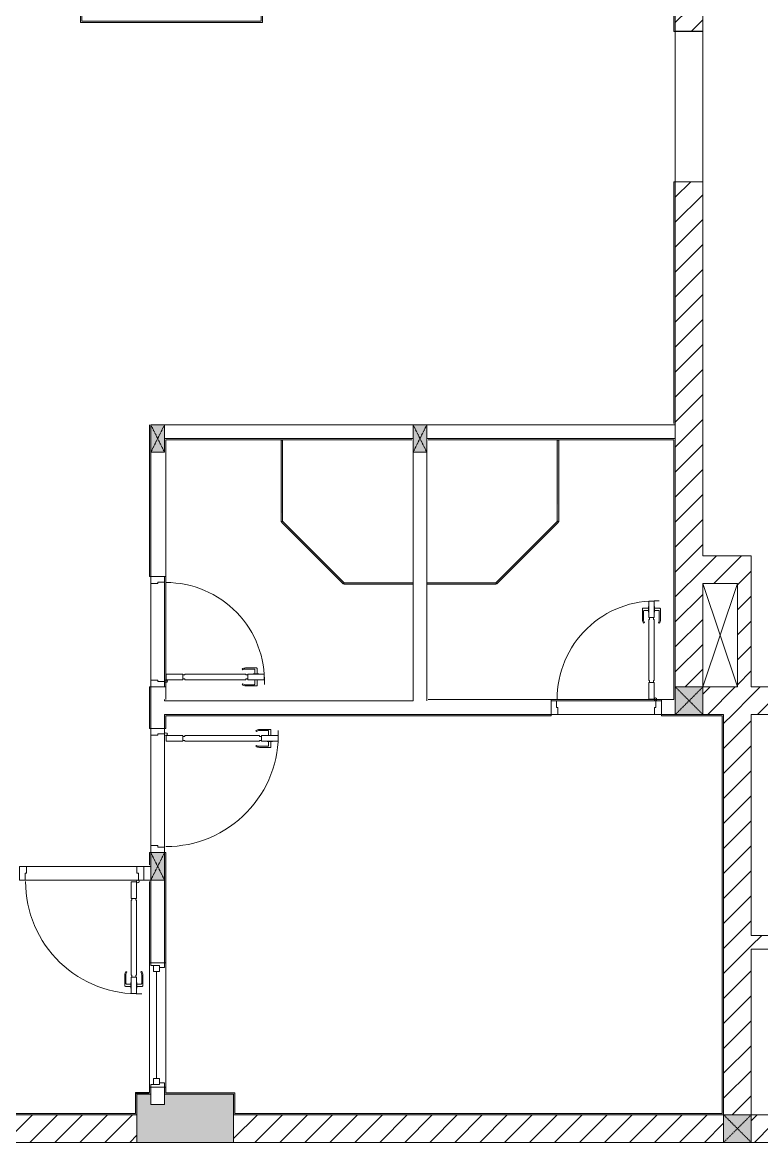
# Model space of a CAD drawing. Header units: millimetres. Extents: x 50254 to 245170, y 481 to 78637.
# Drawn here: x 154938 to 160293, y 17235 to 25352 of the extents above; entities that cross this region are included whole.
import ezdxf

# ---------------------------------------------------------------- set-up
doc = ezdxf.new("R2010")
doc.units = ezdxf.units.MM
doc.linetypes.add('IMPORT-Dash _2_', pattern=[6, 3, -3])
for name, color, linetype, lineweight in [('0-2-1', 53, 'Continuous', 9), ('A-DETL-GENF-7', 53, 'Continuous', 9), ('A-DOOR-5', 53, 'Continuous', 9), ('A-FLOR-1-1', 53, 'Continuous', 9), ('A-FLOR-4', 53, 'Continuous', 9), ('A-GLAZ-5', 53, 'Continuous', 9), ('A-GLAZ-CURT-3', 130, 'Continuous', 9), ('A-GLAZ-CURT-4', 53, 'Continuous', 9), ('A-WALL-1-1', 53, 'Continuous', 9), ('A-WALL-7', 53, 'Continuous', 9), ('A-WALL-PATT-3', 53, 'Continuous', 9), ('A-WALL-PATT-4', 130, 'Continuous', 9), ('A_1404_dwg-1', 53, 'Continuous', 9), ('I-WALL-1-1', 53, 'Continuous', 9), ('I-WALL-2', 53, 'Continuous', 9), ('S-COLS-1', 130, 'Continuous', 9), ('S-COLS-10', 130, 'IMPORT-Dash _2_', 9), ('S-COLS-2-1', 53, 'Continuous', 9), ('S-COLS-4-1', 53, 'Continuous', 9), ('S-COLS-9', 53, 'Continuous', 9), ('S-COLS-HDLN-2', 53, 'IMPORT-Dash _2_', 9)]:
    doc.layers.add(name, color=color, linetype=linetype, lineweight=lineweight)
pattern_1 = [(45, (0, 0), (-90.50967, 90.50967), [])]

# ---------------------------------------------------------------- blocks, each defined once
blk = doc.blocks.new('A_1404_dwg_NCV_TKTC_KET CAU_rvt-1-TKTC_MB HOÀN THIỆN SÀN TẦNG 3-4-4819833-KeyPlan-CH1')
at = {"layer": 'S-COLS-1'}
blk.add_hatch(color=256, dxfattribs=at).paths.add_polyline_path([(38652.6, 17236.9), (38652.6, 17586.9), (38152.6, 17586.9), (38152.6, 17511.9), (38052.6, 17511.9), (38052.6, 17586.9), (37952.6, 17586.9), (37952.6, 17236.9), (38152.6, 17236.9)])
at = {"layer": 'A-FLOR-1-1'}
for p, q in [((42052.6, 24197.4), (42052.6, 25287.4)), ((42052.7, 20536.9), (42052.7, 21286.9)), ((36152.5, 17235.3), (38152.6, 17235.3))]:
    blk.add_line(p, q, dxfattribs=at)
at = {"layer": 'S-COLS-2-1'}
blk.add_line((38052.6, 17586.9), (37952.6, 17586.9), dxfattribs=at)
at = {"layer": 'S-COLS-2-1', "flags": 128}
blk.add_lwpolyline([(37952.6, 17436.9), (37952.6, 17236.9), (38652.6, 17236.9), (38652.6, 17436.9)], dxfattribs=at)
blk = doc.blocks.new('A_1404_dwg_DOOR_CW_01 CANH MO-PANEL KINH - DIW_01-900x2200-CỬA GỖ VÂN LAMINATE-V95-TKTC_MB HOÀN THIỆN SÀN TẦNG 3-4-4819903-KeyPlan-CH1')
at = {"layer": 'A-DETL-GENF-7'}
for p, q in [((38813.8, 28420.8), (38818.3, 28414.2)), ((38839.6, 28428.9), (38919.1, 28428.9)), ((38902.1, 28420.9), (38839.6, 28420.9)), ((38906.1, 28385.9), (38906.1, 28416.9)), ((38923.1, 28385.9), (38923.1, 28424.9)), ((38906.1, 28341.9), (38906.1, 28310.9)), ((38923.1, 28341.9), (38923.1, 28302.9)), ((38813.8, 28307.1), (38818.3, 28313.6)), ((38902.1, 28306.9), (38839.6, 28306.9)), ((38839.6, 28298.9), (38919.1, 28298.9))]:
    blk.add_line(p, q, dxfattribs=at)
at = {"layer": 'A-DETL-GENF-7', "flags": 128}
for points in [[(38284.6, 28343.9), (38284.6, 28383.9), (38164.6, 28383.9), (38164.6, 28343.9)], [(38298.6, 28349.9), (38298.6, 28343.9), (38840.6, 28343.9), (38840.6, 28349.9), (38854.6, 28349.9), (38854.6, 28377.9), (38840.6, 28377.9), (38840.6, 28383.9), (38298.6, 28383.9), (38298.6, 28377.9), (38284.6, 28377.9), (38284.6, 28349.9)], [(38974.6, 28383.9), (38974.6, 28343.9), (38854.6, 28343.9), (38854.6, 28383.9)], [(38894.8, 28385.9), (38894.8, 28383.9), (38934.3, 28383.9), (38934.3, 28385.9)], [(38894.8, 28341.9), (38894.8, 28343.9), (38934.3, 28343.9), (38934.3, 28341.9)]]:
    blk.add_lwpolyline(points, close=True, dxfattribs=at)
at = {"layer": 'A-DETL-GENF-7'}
blk.add_circle((38162.6, 28393.9), 10, dxfattribs=at)
for centre, radius, start, end in [((38162.6, 28393.9), 814, 270, 2), ((38839.6, 28383.9), 45, 90, 125), ((38839.6, 28383.9), 37, 90, 125), ((38902.1, 28416.9), 4, 0, 90), ((38919.1, 28424.9), 4, 0, 90), ((38839.6, 28343.9), 45, 235, 270), ((38839.6, 28343.9), 37, 235, 270), ((38902.1, 28310.9), 4, 270, 0), ((38919.1, 28302.9), 4, 270, 0)]:
    blk.add_arc(centre, radius, start, end, dxfattribs=at)
at = {"layer": 'A-DOOR-5'}
blk.add_line((38152.6, 28393.9), (38152.6, 28368.9), dxfattribs=at)
at = {"layer": 'A-DOOR-5', "flags": 128}
blk.add_lwpolyline([(38052.6, 28436.9), (38052.6, 28386.9), (38102.6, 28386.9), (38102.6, 28396.9), (38152.6, 28396.9), (38152.6, 28436.9)], close=True, dxfattribs=at)
blk.add_lwpolyline([(38152.6, 27536.9), (38152.6, 27576.9), (38102.6, 27576.9), (38102.6, 27586.9), (38052.6, 27586.9), (38052.6, 27536.9)], dxfattribs=at)
blk = doc.blocks.new('A_1404_dwg_DOOR_CW_01 CANH MO-PANEL KINH - DIG_02-800x2200-CỬA NHÔM KÍNH-V60-TKTC_MB HOÀN THIỆN SÀN TẦNG 3-4-4819851-KeyPlan-CH1')
at = {"layer": 'A-DETL-GENF-7'}
for p, q in [((56062.2, 39549.9), (56062.2, 39470.4)), ((56070.2, 39487.4), (56070.2, 39549.9)), ((56070.3, 39575.7), (56076.9, 39571.2)), ((56184.1, 39575.7), (56177.5, 39571.2)), ((56184.2, 39487.4), (56184.2, 39549.9)), ((56192.2, 39549.9), (56192.2, 39470.4)), ((56105.2, 39466.4), (56066.2, 39466.4)), ((56105.2, 39483.4), (56074.2, 39483.4)), ((56149.2, 39483.4), (56180.2, 39483.4)), ((56149.2, 39466.4), (56188.2, 39466.4))]:
    blk.add_line(p, q, dxfattribs=at)
at = {"layer": 'A-DETL-GENF-7', "flags": 128}
for points in [[(56147.2, 40004.9), (56107.2, 40004.9), (56107.2, 40124.9), (56147.2, 40124.9)], [(56141.2, 39990.9), (56147.2, 39990.9), (56147.2, 39548.9), (56141.2, 39548.9), (56141.2, 39534.9), (56113.2, 39534.9), (56113.2, 39548.9), (56107.2, 39548.9), (56107.2, 39990.9), (56113.2, 39990.9), (56113.2, 40004.9), (56141.2, 40004.9)], [(56107.2, 39414.9), (56147.2, 39414.9), (56147.2, 39534.9), (56107.2, 39534.9)], [(56105.2, 39494.7), (56107.2, 39494.7), (56107.2, 39455.2), (56105.2, 39455.2)], [(56149.2, 39494.7), (56147.2, 39494.7), (56147.2, 39455.2), (56149.2, 39455.2)]]:
    blk.add_lwpolyline(points, close=True, dxfattribs=at)
at = {"layer": 'A-DETL-GENF-7'}
blk.add_circle((56097.2, 40126.9), 10, dxfattribs=at)
for centre, radius, start, end in [((56097.2, 40126.9), 714, 268, 0), ((56107.2, 39549.9), 45, 145, 180), ((56107.2, 39549.9), 37, 145, 180), ((56147.2, 39549.9), 37, 0, 35), ((56147.2, 39549.9), 45, 0, 35), ((56066.2, 39470.4), 4, 180, 270), ((56074.2, 39487.4), 4, 180, 270), ((56180.2, 39487.4), 4, 270, 0), ((56188.2, 39470.4), 4, 270, 0)]:
    blk.add_arc(centre, radius, start, end, dxfattribs=at)
at = {"layer": 'A-DOOR-5'}
blk.add_line((56097.2, 40136.9), (56122.2, 40136.9), dxfattribs=at)
at = {"layer": 'A-DOOR-5', "flags": 128}
for points in [[(56104.2, 40236.9), (56104.2, 40186.9), (56094.2, 40186.9), (56094.2, 40136.9), (56054.2, 40136.9), (56054.2, 40236.9)], [(56854.2, 40236.9), (56854.2, 40136.9), (56814.2, 40136.9), (56814.2, 40186.9), (56804.2, 40186.9), (56804.2, 40236.9)]]:
    blk.add_lwpolyline(points, close=True, dxfattribs=at)
blk = doc.blocks.new('A_1404_dwg_M_Fixed - 900 x 1400-901191-TKTC_MB HOÀN THIỆN SÀN TẦNG 3-4-4819853-KeyPlan-CH1')
at = {"layer": 'A-GLAZ-5'}
blk.add_line((53891.6, 40195.9), (53117.6, 40195.9), dxfattribs=at)
at = {"layer": 'A-GLAZ-5', "flags": 128}
for points in [[(53073.6, 40217.9), (53117.6, 40217.9), (53117.6, 40173.9), (53073.6, 40173.9), (53073.6, 40236.9), (53055.7, 40236.9)], [(53954.6, 40236.9), (53935.6, 40236.9), (53935.6, 40173.9), (53891.6, 40173.9), (53891.6, 40217.9), (53935.6, 40217.9)], [(53086.6, 40173.9), (53086.6, 40136.9), (53054.6, 40136.9)], [(53922.6, 40173.9), (53922.6, 40136.9), (53954.6, 40136.9)]]:
    blk.add_lwpolyline(points, dxfattribs=at)
blk = doc.blocks.new('A_1404_dwg_System Panel - Glazed-901218-TKTC_MB HOÀN THIỆN SÀN TẦNG 3-4-4819900-KeyPlan-CH1')
at = {"layer": 'A-GLAZ-CURT-3'}
blk.add_hatch(color=256, dxfattribs=at).paths.add_polyline_path([(41007.6, 64948.9), (41002.6, 65539.6), (40997.6, 65536.1), (40997.6, 64948.9)])
at = {"layer": 'A-GLAZ-CURT-4'}
blk.add_line((41007.6, 64948.9), (41007.6, 65539.6), dxfattribs=at)
at = {"layer": 'A-GLAZ-CURT-4', "flags": 128}
blk.add_lwpolyline([(40997.6, 65537.5), (40997.6, 64948.9), (41007.6, 64948.9)], dxfattribs=at)
blk = doc.blocks.new('A_1404_dwg_System Panel - Glazed-901219-TKTC_MB HOÀN THIỆN SÀN TẦNG 3-4-V137-KeyPlan-CH1')
at = {"layer": 'A-GLAZ-CURT-3'}
blk.add_hatch(color=256, dxfattribs=at).paths.add_polyline_path([(39446.8, 29483), (39450.3, 29493.6), (39002.6, 29934.3), (38999, 29930.7), (39408.4, 29521.4)])
at = {"layer": 'A-GLAZ-CURT-4'}
blk.add_line((38999, 29930.7), (39446.8, 29483), dxfattribs=at)
at = {"layer": 'A-GLAZ-CURT-4', "flags": 128}
blk.add_lwpolyline([(39452.4, 29491.5), (39006.1, 29937.8), (38999, 29930.7)], dxfattribs=at)
blk = doc.blocks.new('A_1404_dwg_System Panel - Glazed-901217-TKTC_MB HOÀN THIỆN SÀN TẦNG 3-4-V138-KeyPlan-CH1')
at = {"layer": 'A-GLAZ-CURT-3'}
blk.add_hatch(color=256, dxfattribs=at).paths.add_polyline_path([(39453.8, 29481.5), (39952.6, 29481.5), (39952.6, 29491.5), (39450.3, 29486.5), (39450.3, 29481.5)])
at = {"layer": 'A-GLAZ-CURT-4', "flags": 128}
blk.add_lwpolyline([(39450.3, 29481.5), (39952.6, 29481.5), (39952.6, 29491.5), (39450.3, 29491.5)], close=True, dxfattribs=at)
blk = doc.blocks.new('A_1404_dwg_G1_SOF - BO TRU - 100x200-746114-TKTC_MB HOÀN THIỆN SÀN TẦNG 3-4-4819846-KeyPlan-CH1')
at = {"layer": 'S-COLS-1'}
blk.add_hatch(color=256, dxfattribs=at).paths.add_polyline_path([(49952.6, 40036.9), (49952.6, 40236.9), (49852.6, 40236.9), (49852.6, 40036.9)])
at = {"layer": 'S-COLS-9', "flags": 128}
blk.add_lwpolyline([(49852.6, 40036.9), (49852.6, 40236.9), (49952.6, 40236.9), (49952.6, 40036.9)], close=True, dxfattribs=at)
at = {"layer": 'S-COLS-HDLN-2'}
for p, q in [((49952.6, 40036.9), (49852.6, 40236.9)), ((49852.6, 40036.9), (49952.6, 40236.9))]:
    blk.add_line(p, q, dxfattribs=at)
blk = doc.blocks.new('A_1404_dwg_DOOR_CW_01 CANH MO-PANEL KINH - DIG_01-900x2200-CỬA NHÔM KÍNH-901226-TKTC_MB HOÀN THIỆN SÀN TẦNG 3-4-4819905-KeyPlan-CH1')
at = {"layer": 'A-DETL-GENF-7'}
for p, q in [((37864.6, 26649.9), (37864.6, 26570.4)), ((37872.6, 26587.4), (37872.6, 26649.9)), ((37872.7, 26675.7), (37879.3, 26671.2)), ((37986.4, 26675.7), (37979.9, 26671.2)), ((37986.6, 26587.4), (37986.6, 26649.9)), ((37994.6, 26649.9), (37994.6, 26570.4)), ((37907.6, 26566.4), (37868.6, 26566.4)), ((37907.6, 26583.4), (37876.6, 26583.4)), ((37951.6, 26583.4), (37982.6, 26583.4)), ((37951.6, 26566.4), (37990.6, 26566.4))]:
    blk.add_line(p, q, dxfattribs=at)
at = {"layer": 'A-DETL-GENF-7', "flags": 128}
for points in [[(37909.6, 27204.9), (37949.6, 27204.9), (37949.6, 27324.9), (37909.6, 27324.9)], [(37915.6, 27190.9), (37909.6, 27190.9), (37909.6, 26648.9), (37915.6, 26648.9), (37915.6, 26634.9), (37943.6, 26634.9), (37943.6, 26648.9), (37949.6, 26648.9), (37949.6, 27190.9), (37943.6, 27190.9), (37943.6, 27204.9), (37915.6, 27204.9)], [(37949.6, 26514.9), (37909.6, 26514.9), (37909.6, 26634.9), (37949.6, 26634.9)], [(37907.6, 26594.7), (37909.6, 26594.7), (37909.6, 26555.2), (37907.6, 26555.2)], [(37951.6, 26594.7), (37949.6, 26594.7), (37949.6, 26555.2), (37951.6, 26555.2)]]:
    blk.add_lwpolyline(points, close=True, dxfattribs=at)
at = {"layer": 'A-DETL-GENF-7'}
blk.add_circle((37959.6, 27326.9), 10, dxfattribs=at)
for centre, radius, start, end in [((37959.6, 27326.9), 814, 180, 272), ((37909.6, 26649.9), 45, 145, 180), ((37909.6, 26649.9), 37, 145, 180), ((37949.6, 26649.9), 37, 0, 35), ((37949.6, 26649.9), 45, 0, 35), ((37868.6, 26570.4), 4, 180, 270), ((37876.6, 26587.4), 4, 180, 270), ((37982.6, 26587.4), 4, 270, 0), ((37990.6, 26570.4), 4, 270, 0)]:
    blk.add_arc(centre, radius, start, end, dxfattribs=at)
at = {"layer": 'A-DOOR-5'}
blk.add_line((37959.6, 27336.9), (37934.6, 27336.9), dxfattribs=at)
at = {"layer": 'A-DOOR-5', "flags": 128}
for points in [[(37152.6, 27436.9), (37102.6, 27436.9), (37102.6, 27336.9), (37142.6, 27336.9), (37142.6, 27386.9), (37152.6, 27386.9)], [(38002.6, 27436.9), (37952.6, 27436.9), (37952.6, 27386.9), (37962.6, 27386.9), (37962.6, 27336.9), (38002.6, 27336.9)]]:
    blk.add_lwpolyline(points, close=True, dxfattribs=at)
blk = doc.blocks.new('A_1404_dwg_System Panel - Glazed-901212-TKTC_MB HOÀN THIỆN SÀN TẦNG 3-4-V139-KeyPlan-CH1')
at = {"layer": 'A-GLAZ-CURT-3'}
blk.add_hatch(color=256, dxfattribs=at).paths.add_polyline_path([(40551.3, 29481.5), (40554.8, 29486.5), (40551.3, 29491.5), (40052.6, 29491.5), (40052.6, 29481.5)])
at = {"layer": 'A-GLAZ-CURT-4', "flags": 128}
blk.add_lwpolyline([(40552.8, 29491.5), (40052.6, 29491.5), (40052.6, 29481.5), (40554.8, 29481.5)], dxfattribs=at)
blk = doc.blocks.new('A_1404_dwg_System Panel - Glazed-901210-TKTC_MB HOÀN THIỆN SÀN TẦNG 3-4-4819895-KeyPlan-CH1')
at = {"layer": 'A-GLAZ-CURT-3'}
blk.add_hatch(color=256, dxfattribs=at).paths.add_polyline_path([(38999, 64948.9), (39007.6, 64948.9), (39002.6, 65539.6), (38997.6, 65539.6), (38997.6, 64948.9)])
at = {"layer": 'A-GLAZ-CURT-4'}
blk.add_line((39007.6, 64948.9), (39007.6, 65537.5), dxfattribs=at)
at = {"layer": 'A-GLAZ-CURT-4', "flags": 128}
blk.add_lwpolyline([(38997.6, 65539.6), (38997.6, 64948.9), (39007.6, 64948.9)], dxfattribs=at)
blk = doc.blocks.new('A_1404_dwg_System Panel - Glazed-901211-TKTC_MB HOÀN THIỆN SÀN TẦNG 3-4-V140-KeyPlan-CH1')
at = {"layer": 'A-GLAZ-CURT-3'}
blk.add_hatch(color=256, dxfattribs=at).paths.add_polyline_path([(40558.4, 29483), (41002.6, 29934.3), (40997.6, 29936.3), (40554.8, 29486.5)])
at = {"layer": 'A-GLAZ-CURT-4', "flags": 128}
blk.add_lwpolyline([(40999, 29937.8), (40551.3, 29490.1), (40558.4, 29483), (41006.1, 29930.7)], close=True, dxfattribs=at)
blk = doc.blocks.new('A_1404_dwg_NCV_TKTC_TANG 3 - 4_rvt-1-TKTC_MB HOÀN THIỆN SÀN TẦNG 3-4-4819943-KeyPlan-CH1')
at = {"layer": 'A-WALL-PATT-4'}
h = blk.add_hatch(color=256, dxfattribs=at)
h.paths.add_polyline_path([(41842.6, 22436.9), (41852.6, 22436.9), (41852.6, 24196.5), (41842.6, 24196.5)])
h.paths.add_polyline_path([(41842.6, 25286.5), (41852.6, 25287.4), (41852.6, 25436.9), (41842.6, 25436.9), (41842.6, 25287.4)])
h = blk.add_hatch(color=256, dxfattribs=at)
h.paths.add_polyline_path([(38052.6, 19236.9), (38052.6, 19336.9), (38042.6, 19336.9), (38042.6, 19236.9)])
h.paths.add_polyline_path([(38042.6, 20236.9), (38052.6, 20236.9), (38052.6, 20536.5), (38042.6, 20536.5)])
h.paths.add_polyline_path([(38052.6, 21336.5), (38052.6, 22436.9), (38042.6, 22436.9), (38042.6, 21336.5)])
h = blk.add_hatch(color=256, dxfattribs=at)
h.paths.add_polyline_path([(38652.6, 20326.9), (40952.6, 20326.9), (40952.6, 20336.9), (38152.6, 20336.9), (38152.6, 20326.9), (38652.6, 20326.9)])
h.paths.add_polyline_path([(41852.6, 20326.9), (42202.6, 20326.9), (42202.6, 20336.9), (41752.6, 20336.9), (41752.6, 20326.9)])
h = blk.add_hatch(color=256, dxfattribs=at)
h.paths.add_polyline_path([(38152.6, 17596.9), (38162.6, 17596.9), (38162.6, 17636.9), (38152.6, 17636.9)])
h.paths.add_polyline_path([(38162.6, 18536.9), (38162.6, 19336.9), (38152.6, 19336.9), (38152.6, 18536.9)])
h.paths.add_polyline_path([(38152.6, 20236.9), (38162.6, 20236.9), (38162.6, 20326.9), (38152.6, 20326.9)])
for points in [[(42202.6, 17436.9), (42202.6, 20326.9), (42192.6, 20326.9), (42192.6, 17436.9)], [(37952.6, 17587.4), (38042.6, 17587.4), (38042.6, 17597.4), (37942.6, 17597.4), (37942.6, 17587.4), (37952.5, 17587.4)], [(37952.6, 17446.9), (37952.5, 17587.4), (37942.6, 17586.9), (37942.6, 17446.9)], [(38162.6, 17586.9), (38652.6, 17586.9), (38652.6, 17596.9), (38152.6, 17596.9), (38152.6, 17586.9)], [(38662.6, 17446.9), (38662.6, 17596.9), (38652.6, 17596.9), (38652.6, 17446.9)], [(37942.6, 17436.9), (37952.6, 17436.9), (37952.6, 17446.9), (36352.6, 17446.9), (36352.6, 17436.9)], [(42052.6, 17436.9), (42192.6, 17436.9), (42192.6, 17446.9), (38652.6, 17446.9), (38652.6, 17436.9), (41752.6, 17436.9)]]:
    blk.add_hatch(color=256, dxfattribs=at).paths.add_polyline_path(points)
h = blk.add_hatch(color=256, dxfattribs=at)
h.paths.add_polyline_path([(38052.6, 17587.4), (38052.6, 17636.9), (38042.6, 17636.9), (38042.6, 17587.4)])
h.paths.add_polyline_path([(38052.6, 18536.9), (38052.6, 19126.9), (38042.6, 19126.9), (38042.6, 18536.9)])
at = {"layer": 'A-FLOR-4'}
for p, q in [((41852.4, 25286.5), (41852.4, 24196.5)), ((39002.6, 22325), (39002.6, 22326.9)), ((41002.6, 22326.9), (41002.6, 22325)), ((38152.6, 20576.5), (38152.6, 21296.5)), ((41712.6, 20436.9), (40992.6, 20436.9)), ((41702.6, 20336.9), (41002.6, 20336.9)), ((41002.6, 20336.9), (41702.6, 20336.9)), ((38052.6, 19386.9), (38052.6, 20186.9)), ((38152.6, 20196.9), (38152.6, 19376.9)), ((37142.6, 19136.9), (37962.6, 19136.9))]:
    blk.add_line(p, q, dxfattribs=at)
at = {"layer": 'A-FLOR-4', "flags": 128}
for points in [[(41852.6, 25286.5), (41852.6, 24196.5), (42052.4, 24196.5), (42052.4, 25286.5)], [(38052.6, 20586.5), (38052.6, 21286.5)], [(37152.6, 19236.9), (37952.6, 19236.9)]]:
    blk.add_lwpolyline(points, close=True, dxfattribs=at)
at = {"layer": 'A-WALL-1-1'}
for p, q in [((39952.6, 22436.9), (38152.6, 22436.9)), ((38152.6, 22336.9), (39952.6, 22336.9)), ((39952.6, 22236.9), (39952.6, 21291.5)), ((40052.6, 21291.5), (40052.6, 22236.9)), ((38052.6, 21336.5), (38152.6, 21336.5)), ((39952.6, 21291.5), (39952.6, 21281.5)), ((40052.6, 21281.5), (40052.6, 21291.5)), ((40052.6, 20436.9), (40052.6, 21281.5)), ((38152.6, 20536.5), (38052.6, 20536.5)), ((40952.6, 20336.9), (40952.6, 20436.9)), ((41752.6, 20436.9), (41752.6, 20336.9)), ((41852.6, 20336.9), (41852.6, 20436.9)), ((38052.6, 20236.9), (38152.6, 20236.9)), ((38002.6, 19236.9), (38002.6, 19136.9)), ((38052.6, 19236.9), (38042.6, 19236.9)), ((38052.6, 19136.9), (38052.6, 19126.9)), ((38052.6, 18536.9), (38152.6, 18536.9)), ((38152.6, 17636.9), (38052.6, 17636.9))]:
    blk.add_line(p, q, dxfattribs=at)
at = {"layer": 'A-WALL-1-1', "flags": 128}
for points in [[(40052.6, 22336.9), (41852.6, 22336.9), (41852.6, 22436.9), (40052.6, 22436.9)], [(39952.6, 21281.5), (39952.6, 20436.9), (38152.6, 20436.9), (38152.6, 20446.9)], [(38152.6, 20326.9), (38152.6, 20336.9), (40052.6, 20336.9)], [(38052.6, 17587.4), (38052.6, 17511.9), (38152.6, 17511.9), (38152.6, 17596.9)]]:
    blk.add_lwpolyline(points, dxfattribs=at)
at = {"layer": 'A-WALL-7'}
for p, q in [((38052.6, 22236.9), (38052.6, 21336.5)), ((38052.6, 20586.5), (38052.6, 21286.5)), ((38052.6, 20536.5), (38052.6, 20236.9)), ((38152.6, 20236.9), (38152.6, 20326.9)), ((40052.6, 20336.9), (40952.6, 20336.9)), ((41702.6, 20336.9), (41002.6, 20336.9)), ((41752.6, 20336.9), (41852.6, 20336.9)), ((38052.6, 19386.9), (38052.6, 20186.9)), ((38152.6, 20196.9), (38152.6, 19376.9)), ((38042.6, 19236.9), (38002.6, 19236.9)), ((38002.6, 19136.9), (38052.6, 19136.9)), ((38052.6, 19126.9), (38052.6, 18536.9)), ((38152.6, 18536.9), (38152.6, 19136.9)), ((38052.6, 17636.9), (38052.6, 17587.4)), ((38152.6, 17596.9), (38152.6, 17636.9))]:
    blk.add_line(p, q, dxfattribs=at)
at = {"layer": 'I-WALL-1-1'}
for p, q in [((40052.6, 20446.9), (40052.6, 20436.9)), ((42052.6, 20336.9), (41852.6, 20336.9)), ((38042.6, 19236.9), (38052.6, 19236.9))]:
    blk.add_line(p, q, dxfattribs=at)
at = {"layer": 'I-WALL-1-1', "flags": 128}
blk.add_lwpolyline([(38862.7, 25436.9), (38852.7, 25436.9), (38852.7, 25361.9), (37552.7, 25361.9), (37552.7, 25426.9), (37552.7, 25436.9), (35052.6, 25436.9), (35052.6, 25426.9), (35052.6, 25113.5), (35062.6, 25113.5), (35062.6, 25426.9), (37542.7, 25426.9), (37542.7, 25351.9), (37552.7, 25351.9), (38862.7, 25351.9), (38862.7, 25361.9), (38862.7, 25426.9), (41842.6, 25426.9), (41842.6, 25286.5), (41852.6, 25286.5), (41852.6, 25436.9), (41842.6, 25436.9)], close=True, dxfattribs=at)
for points in [[(41842.6, 22436.9), (41852.6, 22436.9), (41852.6, 24196.5), (41842.6, 24196.5), (41842.6, 22446.9)], [(38042.6, 22436.9), (38042.6, 21336.5), (38052.6, 21336.5)], [(39952.6, 22336.9), (38162.6, 22336.9), (38152.6, 22336.9)], [(38152.6, 21336.5), (38162.6, 21336.5), (38162.6, 22326.9), (39942.6, 22326.9)], [(41852.6, 20436.9), (41852.6, 20446.9), (41852.6, 22326.9), (41852.6, 22336.9), (40062.6, 22336.9)], [(40062.6, 22326.9), (41842.6, 22326.9), (41842.6, 20446.9), (41752.6, 20446.9), (41752.6, 20436.9)], [(38052.6, 20536.5), (38042.6, 20536.5), (38042.6, 20236.9), (38052.6, 20236.9)], [(38162.6, 20446.9), (38162.6, 20536.5), (38152.6, 20536.5)], [(40952.6, 20436.9), (40952.6, 20446.9), (40062.6, 20446.9)], [(38152.6, 20236.9), (38162.6, 20236.9), (38162.6, 20326.9), (40952.6, 20326.9), (40952.6, 20336.9)], [(40052.6, 20336.9), (38152.6, 20336.9), (38152.6, 20326.9)], [(41752.6, 20336.9), (41752.6, 20326.9), (42192.6, 20326.9), (42192.6, 17446.9), (38662.6, 17446.9), (38662.6, 17596.9), (38652.6, 17596.9), (38162.6, 17596.9), (38162.6, 17636.9), (38152.6, 17636.9)], [(38152.6, 17596.9), (38152.6, 17586.9), (38652.6, 17586.9), (38652.6, 17446.9), (38652.6, 17436.9), (42192.6, 17436.9), (42202.6, 17436.9), (42202.6, 20326.9), (42202.6, 20336.9), (42052.6, 20336.9)], [(38052.6, 19336.9), (38042.6, 19336.9), (38042.6, 19246.9)], [(38152.6, 18536.9), (38162.6, 18536.9), (38162.6, 19336.9), (38152.6, 19336.9)], [(38042.6, 19126.9), (38042.6, 18536.9), (38052.6, 18536.9)], [(38052.6, 17636.9), (38042.6, 17636.9), (38042.6, 17597.4), (37942.6, 17597.4), (37942.6, 17587.4), (37942.6, 17446.9), (36352.6, 17446.9), (36352.6, 17436.9), (37952.6, 17436.9), (37952.6, 17446.9), (37952.6, 17587.4), (38042.6, 17587.4), (38052.6, 17587.4)]]:
    blk.add_lwpolyline(points, dxfattribs=at)
at = {"layer": 'I-WALL-2'}
for p, q in [((38052.6, 21336.5), (38052.6, 22236.9)), ((38162.6, 21336.5), (38162.6, 20536.5)), ((38052.6, 20236.9), (38052.6, 20536.5)), ((40952.6, 20446.9), (41752.6, 20446.9)), ((38152.6, 20326.9), (38152.6, 20236.9)), ((40952.6, 20336.9), (40052.6, 20336.9)), ((41852.6, 20336.9), (41752.6, 20336.9)), ((38052.6, 18536.9), (38052.6, 19126.9)), ((38152.6, 19136.9), (38152.6, 18536.9)), ((38042.6, 17636.9), (38042.6, 18536.9)), ((38162.6, 18536.9), (38162.6, 17636.9)), ((38052.6, 17587.4), (38052.6, 17636.9)), ((38152.6, 17636.9), (38152.6, 17596.9))]:
    blk.add_line(p, q, dxfattribs=at)
for name, p in [('A_1404_dwg_G1_SOF - BO TRU - 100x200-746114-TKTC_MB HOÀN THIỆN SÀN TẦNG 3-4-4819846-KeyPlan-CH1', (-11800, -17800)), ('A_1404_dwg_G1_SOF - BO TRU - 100x200-746114-TKTC_MB HOÀN THIỆN SÀN TẦNG 3-4-4819846-KeyPlan-CH1', (-9900, -17800)), ('A_1404_dwg_System Panel - Glazed-901219-TKTC_MB HOÀN THIỆN SÀN TẦNG 3-4-V137-KeyPlan-CH1', (0, -8200)), ('A_1404_dwg_System Panel - Glazed-901211-TKTC_MB HOÀN THIỆN SÀN TẦNG 3-4-V140-KeyPlan-CH1', (0, -8200)), ('A_1404_dwg_System Panel - Glazed-901217-TKTC_MB HOÀN THIỆN SÀN TẦNG 3-4-V138-KeyPlan-CH1', (0, -8200)), ('A_1404_dwg_System Panel - Glazed-901212-TKTC_MB HOÀN THIỆN SÀN TẦNG 3-4-V139-KeyPlan-CH1', (0, -8200)), ('A_1404_dwg_DOOR_CW_01 CANH MO-PANEL KINH - DIW_01-900x2200-CỬA GỖ VÂN LAMINATE-V95-TKTC_MB HOÀN THIỆN SÀN TẦNG 3-4-4819903-KeyPlan-CH1', (0, -8200)), ('A_1404_dwg_G1_SOF - BO TRU - 100x200-746114-TKTC_MB HOÀN THIỆN SÀN TẦNG 3-4-4819846-KeyPlan-CH1', (-11800, -20900)), ('A_1404_dwg_DOOR_CW_01 CANH MO-PANEL KINH - DIG_01-900x2200-CỬA NHÔM KÍNH-901226-TKTC_MB HOÀN THIỆN SÀN TẦNG 3-4-4819905-KeyPlan-CH1', (0, -8200))]:
    blk.add_blockref(name, p)
for name, p, rotation in [('A_1404_dwg_System Panel - Glazed-901218-TKTC_MB HOÀN THIỆN SÀN TẦNG 3-4-4819900-KeyPlan-CH1', (80005.1, 87273.9), 180), ('A_1404_dwg_System Panel - Glazed-901210-TKTC_MB HOÀN THIỆN SÀN TẦNG 3-4-4819895-KeyPlan-CH1', (80005.1, 87273.9), 180), ('A_1404_dwg_DOOR_CW_01 CANH MO-PANEL KINH - DIG_02-800x2200-CỬA NHÔM KÍNH-V60-TKTC_MB HOÀN THIỆN SÀN TẦNG 3-4-4819851-KeyPlan-CH1', (78289.5, -35517.7), 90), ('A_1404_dwg_DOOR_CW_01 CANH MO-PANEL KINH - DIG_02-800x2200-CỬA NHÔM KÍNH-V60-TKTC_MB HOÀN THIỆN SÀN TẦNG 3-4-4819851-KeyPlan-CH1', (97806.8, 60573.9), 180), ('A_1404_dwg_M_Fixed - 900 x 1400-901191-TKTC_MB HOÀN THIỆN SÀN TẦNG 3-4-4819853-KeyPlan-CH1', (78289.5, -35417.7), 90)]:
    blk.add_blockref(name, p, dxfattribs=dict(rotation=rotation))
blk = doc.blocks.new('A_1404_dwg_G1_SOF - BO TRU - 200x200-3054293-TKTC_MB HOÀN THIỆN SÀN TẦNG 3-4-4819986-KeyPlan-CH1')
at = {"layer": 'S-COLS-10'}
blk.add_hatch(color=256, dxfattribs=at).paths.add_polyline_path([(41852.6, 71511.9), (42052.6, 71512.2), (42052.4, 71711.9), (41852.6, 71711.9)])
at = {"layer": 'S-COLS-4-1', "flags": 128}
blk.add_lwpolyline([(42052.6, 71711.9), (41852.6, 71711.9), (41852.6, 71511.9), (42052.6, 71511.9)], close=True, dxfattribs=at)
at = {"layer": 'S-COLS-HDLN-2'}
for p, q in [((42052.6, 71711.9), (41852.6, 71511.9)), ((41852.6, 71711.9), (42052.6, 71511.9))]:
    blk.add_line(p, q, dxfattribs=at)
blk = doc.blocks.new('A_1404_dwg_G1_SOF - BO TRU - 200x200-V12-TKTC_MB HOÀN THIỆN SÀN TẦNG 3-4-4819991-KeyPlan-CH1')
at = {"layer": 'S-COLS-10'}
blk.add_hatch(color=256, dxfattribs=at).paths.add_polyline_path([(42052.6, 20336.9), (42052.6, 20536.9), (41852.6, 20536.8), (41852.6, 20336.9)])
at = {"layer": 'S-COLS-4-1', "flags": 128}
blk.add_lwpolyline([(42052.6, 20336.9), (42052.6, 20536.9), (41852.6, 20536.9), (41852.6, 20336.9)], dxfattribs=at)
at = {"layer": 'S-COLS-HDLN-2'}
for p, q in [((42052.6, 20536.9), (41852.6, 20336.9)), ((41852.6, 20536.9), (42052.6, 20336.9))]:
    blk.add_line(p, q, dxfattribs=at)
blk = doc.blocks.new('A_1404_dwg-4819832-KeyPlan-CH1')
at = {"layer": 'A-WALL-PATT-3'}
h = blk.add_hatch(dxfattribs=at)
h.set_pattern_fill('FP_22', color=256, style=0, pattern_type=2)
h.set_pattern_definition(pattern_1)
h.paths.add_polyline_path([(41852.6, 21486.9), (42052.6, 21486.9), (42052.4, 24196.5), (41852.6, 24196.5), (41852.6, 22436.9)])
h.paths.add_polyline_path([(41852.6, 25287.4), (42052.6, 25287.4), (42052.6, 25436.9), (41852.6, 25436.9)])
h = blk.add_hatch(dxfattribs=at)
h.set_pattern_fill('FP_22', color=256, style=0, pattern_type=2)
h.set_pattern_definition(pattern_1)
h.paths.add_polyline_path([(41852.6, 20536.9), (42052.6, 20536.9), (42052.4, 21486.9), (41852.6, 21486.9), (41852.6, 20536.9)])
h = blk.add_hatch(dxfattribs=at)
h.set_pattern_fill('FP_22', color=256, style=0, pattern_type=2)
h.set_pattern_definition(pattern_1)
h.paths.add_polyline_path([(42302.6, 21286.9), (42402.6, 21286.9), (42402.6, 21486.9), (42052.6, 21486.9), (42052.6, 21286.9)])
h = blk.add_hatch(dxfattribs=at)
h.set_pattern_fill('FP_22', color=256, style=0, pattern_type=2)
h.set_pattern_definition(pattern_1)
h.paths.add_polyline_path([(42302.6, 20536.9), (42402.6, 20536.9), (42402.6, 21286.9), (42302.6, 21286.9), (42302.6, 21174.1)])
h = blk.add_hatch(dxfattribs=at)
h.set_pattern_fill('FP_22', color=256, style=0, pattern_type=2)
h.set_pattern_definition(pattern_1)
h.paths.add_polyline_path([(42402.6, 20336.9), (42402.6, 20536.9), (42052.6, 20536.8), (42052.6, 20336.9), (42302.6, 20336.9)])
h = blk.add_hatch(dxfattribs=at)
h.set_pattern_fill('FP_22', color=256, style=0, pattern_type=2)
h.set_pattern_definition(pattern_1)
h.paths.add_polyline_path([(44502.6, 20336.9), (44802.6, 20336.9), (44802.6, 20536.9), (44502.6, 20536.9)])
h.paths.add_polyline_path([(42852.6, 20336.9), (43512.6, 20336.9), (43512.6, 20536.9), (42402.6, 20536.8), (42402.6, 20336.9), (42552.6, 20336.9)])
h = blk.add_hatch(dxfattribs=at)
h.set_pattern_fill('FP_22', color=256, style=0, pattern_type=2)
h.set_pattern_definition(pattern_1)
h.paths.add_polyline_path([(42302.6, 17436.9), (42402.6, 17436.9), (42402.6, 20336.9), (42202.6, 20336.9), (42202.6, 17436.9)])
h = blk.add_hatch(dxfattribs=at)
h.set_pattern_fill('FP_22', color=256, style=0, pattern_type=2)
h.set_pattern_definition(pattern_1)
h.paths.add_polyline_path([(42402.6, 18636.9), (43512.6, 18636.9), (43512.6, 18736.9), (42402.6, 18736.9)])
h.paths.add_polyline_path([(44502.6, 18636.9), (44602.6, 18636.9), (44602.6, 18736.9), (44502.6, 18736.9)])
h = blk.add_hatch(dxfattribs=at)
h.set_pattern_fill('FP_22', color=256, style=0, pattern_type=2)
h.set_pattern_definition(pattern_1)
h.paths.add_polyline_path([(36227.6, 17236.9), (37952.6, 17237.1), (37952.6, 17436.9), (34052.6, 17433.6), (34052.6, 17236.9), (36177.6, 17236.9)])
h = blk.add_hatch(dxfattribs=at)
h.set_pattern_fill('FP_22', color=256, style=0, pattern_type=2)
h.set_pattern_definition(pattern_1)
h.paths.add_polyline_path([(39408.4, 17236.9), (42202.6, 17236.9), (42202.6, 17436.9), (38652.6, 17436.9), (38652.6, 17236.9)])
h.paths.add_polyline_path([(42552.6, 17236.9), (42552.6, 17436.9), (42402.6, 17436.9), (42402.6, 17236.9)])
at = {"layer": '0-2-1'}
for p, q in [((42052.6, 20538.2), (42302.6, 21286.9)), ((42302.6, 20536.9), (42052.6, 21285.7))]:
    blk.add_line(p, q, dxfattribs=at)
at = {"layer": 'A-FLOR-1-1'}
for p, q in [((42052.6, 25436.9), (42052.6, 21486.9)), ((42402.6, 17437.4), (44452.6, 17437.4))]:
    blk.add_line(p, q, dxfattribs=at)
at = {"layer": 'A-WALL-1-1'}
for p, q in [((37952.6, 17237.1), (37952.6, 17436.9)), ((42402.6, 17236.9), (42852.6, 17236.9))]:
    blk.add_line(p, q, dxfattribs=at)
at = {"layer": 'A-WALL-1-1', "flags": 128}
for points in [[(41852.6, 25287.4), (42052.6, 25287.4), (42052.6, 25436.9)], [(42852.6, 17436.9), (42402.6, 17436.9), (42402.6, 18636.9), (43512.6, 18636.9), (43512.6, 18736.9), (42402.6, 18736.9), (42402.6, 20336.9), (43512.6, 20336.9), (43512.6, 20536.9), (42402.6, 20536.9), (42402.6, 21486.9), (42052.6, 21486.9), (42052.6, 24197.4)], [(42052.6, 20536.9), (42052.6, 21286.9), (42302.6, 21286.9), (42302.6, 20536.9), (42052.6, 20536.9)], [(36152.6, 17436.9), (34052.6, 17436.9), (34052.6, 17236.9), (37952.6, 17236.9)], [(38652.6, 17436.9), (38652.6, 17236.9), (42202.6, 17236.9)]]:
    blk.add_lwpolyline(points, dxfattribs=at)
for name, p in [('A_1404_dwg_NCV_TKTC_KET CAU_rvt-1-TKTC_MB HOÀN THIỆN SÀN TẦNG 3-4-4819833-KeyPlan-CH1', (0, 0)), ('A_1404_dwg_NCV_TKTC_TANG 3 - 4_rvt-1-TKTC_MB HOÀN THIỆN SÀN TẦNG 3-4-4819943-KeyPlan-CH1', (0, 0)), ('A_1404_dwg_G1_SOF - BO TRU - 200x200-V12-TKTC_MB HOÀN THIỆN SÀN TẦNG 3-4-4819991-KeyPlan-CH1', (0, 0)), ('A_1404_dwg_G1_SOF - BO TRU - 200x200-3054293-TKTC_MB HOÀN THIỆN SÀN TẦNG 3-4-4819986-KeyPlan-CH1', (349.9, -54275))]:
    blk.add_blockref(name, p)

msp = doc.modelspace()

# ---------------------------------------------------------------- block references
at = {"layer": 'A_1404_dwg-1'}
msp.add_blockref('A_1404_dwg-4819832-KeyPlan-CH1', (117815.8, 0), dxfattribs=at)

doc.saveas('drawing.dxf')
